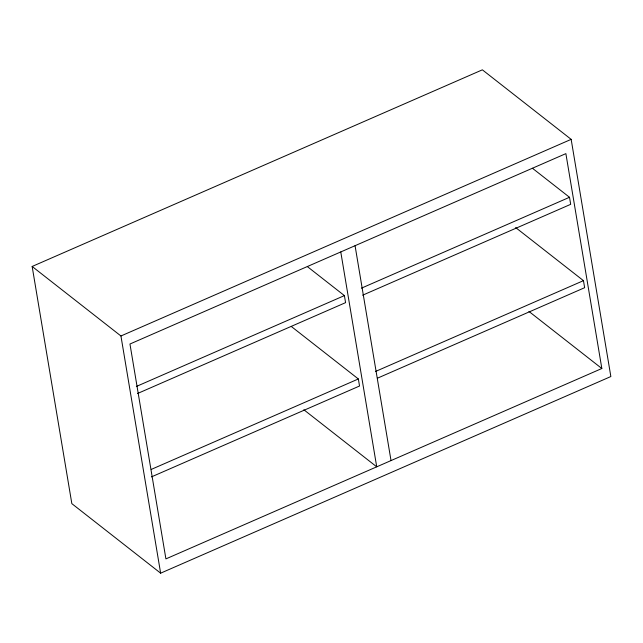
<?xml version="1.0" encoding="UTF-8"?>
<svg xmlns="http://www.w3.org/2000/svg" width="643" height="643" viewBox="0 0 643 643"><rect width="100%" height="100%" fill="white"/><g stroke="black" fill="none" stroke-linecap="round" stroke-linejoin="round"><path stroke-width="0.96" d="M32.15 266.459L482.363 69.83L571.161 139.354L610.85 376.541L160.637 573.17L71.839 503.646L32.15 266.459L120.94 335.984L160.637 573.17M120.94 335.984L571.161 139.354M136.348 386.467L344.399 295.603L345.58 302.644L137.53 393.516M361.454 288.152L569.513 197.288L570.687 204.329L362.636 295.201M151.218 469.43L358.352 378.968L359.533 386.017L151.475 476.881M375.408 371.517L583.458 280.653L584.64 287.702L377.505 378.164M601.84 368.511L165.91 558.896L129.958 344.013L565.88 153.629L601.84 368.511L528.948 311.437M532.452 168.273L569.513 197.288M515.654 227.566L583.458 280.653M307.346 266.588L344.399 295.603M291.335 326.499L358.352 378.968M303.842 409.752L376.726 466.826L340.774 251.943M355.065 245.698L391.024 460.581"/></g></svg>
